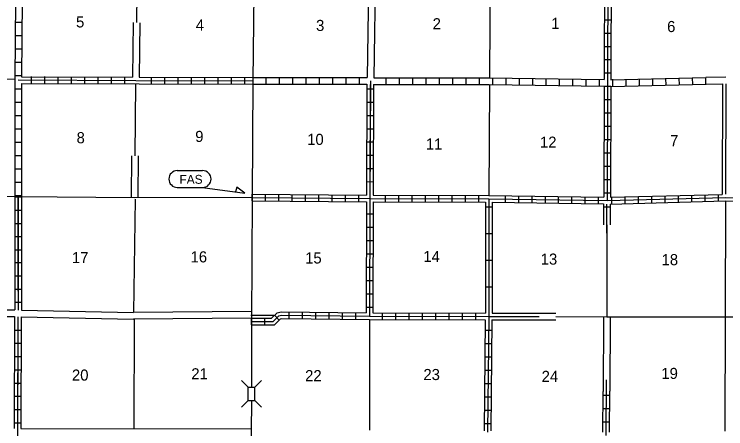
# Model space of a CAD drawing. Extents: x 1317104 to 1899026, y 16348238 to 16787031.
# Drawn here: x 1621851 to 1653890, y 16448336 to 16467009 of the extents above; entities that cross this region are included whole.
import ezdxf

# ---------------------------------------------------------------- set-up
doc = ezdxf.new("R2010")
doc.units = 0
for name, color, linetype in [('L10', 7, 'Continuous'), ('L11', 7, 'Continuous'), ('L13', 7, 'Continuous'), ('L14', 7, 'Continuous'), ('L18', 7, 'Continuous'), ('L21', 7, 'Continuous'), ('L3', 7, 'Continuous'), ('L4', 7, 'Continuous'), ('L8', 7, 'Continuous'), ('L9', 7, 'Continuous')]:
    doc.layers.add(name, color=color, linetype=linetype)

msp = doc.modelspace()

# ---------------------------------------------------------------- linework, layer by layer
at = {"layer": 'L10'}
for p, q in [((1653741, 16463868), (1653725, 16458893)), ((1622151, 16448355), (1632526, 16448330))]:
    msp.add_line(p, q, dxfattribs=at)
for points in [[(1622176, 16453680), (1627225, 16453572)], [(1632534, 16453622), (1627225, 16453572)], [(1622167, 16453380), (1627225, 16453272)], [(1632534, 16453322), (1627225, 16453272)]]:
    msp.add_lwpolyline(points, dxfattribs=at)
at = {"layer": 'L11'}
for p, q in [((1653891, 16464172), (1652999, 16464152)), ((1653008, 16463852), (1653741, 16463868))]:
    msp.add_line(p, q, dxfattribs=at)
for points in [[(1637817, 16469230), (1637750, 16464163)], [(1638117, 16469230), (1638050, 16464147)], [(1627204, 16466633), (1627175, 16464180)], [(1627504, 16466628), (1627475, 16464180)], [(1627125, 16458738), (1627144, 16460626)], [(1627425, 16458738), (1627444, 16460624)], [(1621095, 16453691), (1621876, 16453688)], [(1621096, 16453391), (1621867, 16453388)], [(1643358, 16453238), (1646243, 16453238)], [(1643367, 16453538), (1646242, 16453538)], [(1648384, 16453380), (1648371, 16450022)], [(1648681, 16453372), (1648671, 16450023)]]:
    msp.add_lwpolyline(points, dxfattribs=at)
at = {"layer": 'L13'}
for p, q in [((1627294, 16460625), (1627325, 16463882)), ((1648539, 16457527), (1648533, 16453372)), ((1646242, 16453390), (1648533, 16453379))]:
    msp.add_line(p, q, dxfattribs=at)
for points in [[(1627385, 16469322), (1627354, 16466630)], [(1643275, 16469230), (1643250, 16464138)], [(1611568, 16464072), (1621883, 16464106)], [(1643250, 16463838), (1643225, 16458838)], [(1627292, 16458680), (1627217, 16453580)], [(1653875, 16458597), (1653841, 16448230)], [(1627250, 16453272), (1627230, 16448343)], [(1632500, 16453455), (1633534, 16453447)], [(1637850, 16453263), (1637850, 16448280)], [(1648533, 16453372), (1659157, 16453380)]]:
    msp.add_lwpolyline(points, dxfattribs=at)
at = {"layer": 'L18'}
for p, q in [((1632384, 16450205), (1632084, 16450505)), ((1632684, 16450205), (1632984, 16450505)), ((1632384, 16450205), (1632684, 16450205)), ((1632384, 16449605), (1632384, 16450205)), ((1632684, 16449605), (1632684, 16450205)), ((1632384, 16449605), (1632084, 16449305)), ((1632384, 16449605), (1632684, 16449605)), ((1632684, 16449605), (1632984, 16449305))]:
    msp.add_line(p, q, dxfattribs=at)
at = {"layer": 'L21'}
for p, q in [((1629192, 16459963), (1630334, 16459963)), ((1629192, 16459205), (1630334, 16459205))]:
    msp.add_line(p, q, dxfattribs=at)
msp.add_lwpolyline([(1630334, 16459205), (1632234, 16458955), (1631875, 16459213), (1631817, 16459013)], dxfattribs=at)
for centre, start, end in [((1629194, 16459587), 90.0008, 270.0008), ((1630334, 16459587), 270.0008, 90.0008)]:
    msp.add_arc(centre, 380, start, end, dxfattribs=at)
at = {"layer": 'L3'}
for points in [[(1632717, 16477097), (1632692, 16474597), (1632650, 16469288), (1632600, 16464013), (1632567, 16458747)], [(1632567, 16458747), (1632542, 16453163), (1632534, 16450205)], [(1632534, 16449605), (1632525, 16448180), (1632525, 16442888), (1632542, 16441163)]]:
    msp.add_lwpolyline(points, dxfattribs=at)
at = {"layer": 'L4'}
msp.add_lwpolyline([(1632567, 16458747), (1627275, 16458738), (1622026, 16458780), (1616726, 16458797), (1611393, 16458755), (1606093, 16458722)], dxfattribs=at)
at = {"layer": 'L8'}
for p, q in [((1648425, 16466763), (1648725, 16466763)), ((1621901, 16466647), (1622201, 16466647)), ((1648425, 16466163), (1648725, 16466163)), ((1621901, 16466047), (1622201, 16466047)), ((1621892, 16465447), (1622192, 16465447)), ((1648425, 16465563), (1648725, 16465563)), ((1621892, 16464847), (1622192, 16464847)), ((1648416, 16464963), (1648716, 16464963)), ((1621892, 16464247), (1622192, 16464247)), ((1622634, 16463897), (1622634, 16464197)), ((1623234, 16463897), (1623234, 16464197)), ((1623834, 16463888), (1623834, 16464188)), ((1624434, 16463888), (1624434, 16464188)), ((1625034, 16463888), (1625034, 16464188)), ((1625634, 16463888), (1625634, 16464188)), ((1626234, 16463880), (1626234, 16464180)), ((1626834, 16463880), (1626834, 16464180)), ((1628034, 16463880), (1628034, 16464180)), ((1628634, 16463880), (1628634, 16464180)), ((1629234, 16463872), (1629234, 16464172)), ((1629834, 16463872), (1629834, 16464172)), ((1630434, 16463872), (1630434, 16464172)), ((1631034, 16463872), (1631034, 16464172)), ((1631634, 16463863), (1631634, 16464163)), ((1632234, 16463863), (1632234, 16464163)), ((1633200, 16463863), (1633200, 16464163)), ((1633800, 16463863), (1633800, 16464163)), ((1634400, 16463863), (1634400, 16464163)), ((1635000, 16463863), (1635000, 16464163)), ((1635600, 16463863), (1635600, 16464163)), ((1636200, 16463863), (1636200, 16464163)), ((1636800, 16463863), (1636800, 16464163)), ((1637400, 16463863), (1637400, 16464163)), ((1638600, 16463863), (1638600, 16464163)), ((1639200, 16463855), (1639200, 16464155)), ((1639800, 16463855), (1639800, 16464155)), ((1640400, 16463855), (1640400, 16464155)), ((1641000, 16463847), (1641000, 16464147)), ((1641600, 16463847), (1641600, 16464147)), ((1642200, 16463847), (1642200, 16464147)), ((1642800, 16463838), (1642800, 16464138)), ((1643400, 16463838), (1643400, 16464138)), ((1644000, 16463830), (1644000, 16464130)), ((1648416, 16464363), (1648716, 16464363)), ((1651800, 16463830), (1651791, 16464130)), ((1652400, 16463838), (1652391, 16464138)), ((1652999, 16463843), (1652991, 16464143)), ((1637883, 16463847), (1637867, 16458856)), ((1644600, 16463822), (1644600, 16464122)), ((1645200, 16463813), (1645200, 16464113)), ((1645800, 16463805), (1645800, 16464105)), ((1646400, 16463797), (1646400, 16464097)), ((1647000, 16463788), (1647000, 16464088)), ((1647600, 16463780), (1647600, 16464080)), ((1648200, 16463780), (1648200, 16464080)), ((1648800, 16463780), (1648800, 16464080)), ((1649400, 16463780), (1649400, 16464080)), ((1650000, 16463797), (1650000, 16464097)), ((1650600, 16463805), (1650600, 16464105)), ((1651200, 16463813), (1651191, 16464113)), ((1621884, 16463647), (1622184, 16463647)), ((1638032, 16463628), (1637734, 16463629)), ((1648416, 16463763), (1648716, 16463763)), ((1621884, 16463047), (1622184, 16463047)), ((1638030, 16463031), (1637732, 16463032)), ((1648416, 16463163), (1648716, 16463163)), ((1648408, 16462563), (1648708, 16462563)), ((1648416, 16462563), (1648716, 16462563)), ((1621884, 16462447), (1622184, 16462447)), ((1638028, 16462435), (1637730, 16462436)), ((1648408, 16461963), (1648708, 16461963)), ((1621884, 16461847), (1622184, 16461847)), ((1638026, 16461838), (1637728, 16461839)), ((1621876, 16461247), (1622176, 16461247)), ((1638024, 16461242), (1637726, 16461243)), ((1648408, 16461363), (1648708, 16461363)), ((1621876, 16460647), (1622176, 16460647)), ((1638022, 16460645), (1637724, 16460646)), ((1648408, 16460763), (1648708, 16460763)), ((1621876, 16460047), (1622176, 16460047)), ((1638020, 16460048), (1637722, 16460049)), ((1648408, 16460163), (1648708, 16460163)), ((1621876, 16459447), (1622176, 16459447)), ((1638018, 16459452), (1637720, 16459453)), ((1648400, 16459563), (1648700, 16459563)), ((1621876, 16458847), (1622176, 16458847)), ((1621876, 16458780), (1622175, 16458780)), ((1632567, 16458597), (1632567, 16458897)), ((1633167, 16458597), (1633167, 16458897)), ((1633767, 16458588), (1633767, 16458888)), ((1634367, 16458588), (1634367, 16458888)), ((1634967, 16458580), (1634967, 16458880)), ((1635567, 16458580), (1635567, 16458880)), ((1636167, 16458572), (1636167, 16458872)), ((1636767, 16458572), (1636767, 16458872)), ((1637367, 16458563), (1637367, 16458863)), ((1638567, 16458563), (1638567, 16458863)), ((1639167, 16458555), (1639167, 16458855)), ((1639767, 16458555), (1639767, 16458855)), ((1640367, 16458555), (1640367, 16458855)), ((1640967, 16458547), (1640967, 16458847)), ((1641567, 16458547), (1641567, 16458847)), ((1642167, 16458547), (1642167, 16458847)), ((1642767, 16458538), (1642767, 16458838)), ((1643967, 16458530), (1643967, 16458830)), ((1644567, 16458522), (1644567, 16458822)), ((1645167, 16458513), (1645167, 16458813)), ((1645767, 16458505), (1645767, 16458805)), ((1646366, 16458497), (1646366, 16458797)), ((1646966, 16458488), (1646966, 16458788)), ((1647566, 16458480), (1647566, 16458780)), ((1648166, 16458480), (1648166, 16458780)), ((1648400, 16458963), (1648700, 16458963)), ((1648767, 16458463), (1648758, 16458763)), ((1649366, 16458480), (1649358, 16458780)), ((1649966, 16458497), (1649958, 16458797)), ((1650566, 16458513), (1650558, 16458813)), ((1651166, 16458530), (1651158, 16458830)), ((1651766, 16458547), (1651758, 16458847)), ((1652366, 16458555), (1652358, 16458855)), ((1652966, 16458572), (1652958, 16458872)), ((1653566, 16458588), (1653558, 16458888)), ((1621876, 16458183), (1622175, 16458183)), ((1637717, 16458013), (1638017, 16458013)), ((1621876, 16457587), (1622175, 16457587)), ((1637717, 16457413), (1638017, 16457413)), ((1621876, 16456990), (1622175, 16456990)), ((1637708, 16456813), (1638008, 16456813)), ((1621876, 16456394), (1622175, 16456394)), ((1637708, 16456213), (1638008, 16456213)), ((1621876, 16455825), (1622175, 16455825)), ((1637708, 16455613), (1638008, 16455613)), ((1621876, 16455229), (1622175, 16455229)), ((1637708, 16455013), (1638008, 16455013)), ((1621876, 16454632), (1622175, 16454632)), ((1637700, 16454413), (1638000, 16454413)), ((1621876, 16454036), (1622175, 16454036)), ((1634234, 16453305), (1634234, 16453605)), ((1634834, 16453297), (1634834, 16453597)), ((1635433, 16453288), (1635433, 16453588)), ((1636033, 16453280), (1636033, 16453580)), ((1636633, 16453280), (1636633, 16453580)), ((1637233, 16453272), (1637233, 16453572)), ((1637700, 16453813), (1638000, 16453813)), ((1638433, 16453263), (1638433, 16453563)), ((1639033, 16453263), (1639033, 16453563)), ((1639633, 16453255), (1639633, 16453555)), ((1640233, 16453255), (1640233, 16453555)), ((1640833, 16453255), (1640833, 16453555)), ((1641433, 16453255), (1641433, 16453555)), ((1632542, 16453013), (1632542, 16453313)), ((1633142, 16453022), (1633142, 16453322)), ((1633784, 16453230), (1633567, 16453447)), ((1642033, 16453247), (1642033, 16453547)), ((1642633, 16453247), (1642633, 16453547)), ((1621866, 16452784), (1622164, 16452783)), ((1643058, 16452780), (1643358, 16452780)), ((1621864, 16452188), (1622163, 16452187)), ((1643050, 16452180), (1643350, 16452180)), ((1621862, 16451591), (1622161, 16451590)), ((1643050, 16451580), (1643350, 16451580)), ((1621860, 16450995), (1622159, 16450994)), ((1643042, 16450980), (1643342, 16450980)), ((1621858, 16450398), (1622157, 16450397)), ((1643033, 16450380), (1643333, 16450380)), ((1621857, 16449801), (1622155, 16449800)), ((1643025, 16449780), (1643325, 16449780)), ((1648666, 16449830), (1648366, 16449830)), ((1621855, 16449205), (1622153, 16449204)), ((1643017, 16449180), (1643317, 16449180)), ((1648666, 16449230), (1648366, 16449230)), ((1621853, 16448608), (1622151, 16448607)), ((1643017, 16448580), (1643317, 16448580)), ((1648658, 16448630), (1648358, 16448630))]:
    msp.add_line(p, q, dxfattribs=at)
for points in [[(1621951, 16474489), (1621926, 16469380), (1621883, 16464106)], [(1622218, 16469380), (1622184, 16464188)], [(1648433, 16469164), (1648416, 16464063)], [(1648583, 16469164), (1648550, 16458613)], [(1648733, 16469164), (1648716, 16464055)], [(1622184, 16464188), (1627175, 16464180)], [(1627475, 16464180), (1632600, 16464163)], [(1632600, 16464163), (1637750, 16464163)], [(1638050, 16464147), (1643242, 16464138), (1648416, 16464063)], [(1648716, 16464055), (1652999, 16464152)], [(1621876, 16464106), (1621876, 16458780)], [(1622034, 16464047), (1627325, 16464030), (1632600, 16464013)], [(1622176, 16463888), (1622176, 16458780)], [(1622176, 16463888), (1627475, 16463880)], [(1627475, 16463880), (1632600, 16463863)], [(1632600, 16463863), (1637733, 16463863)], [(1637733, 16463863), (1637717, 16458863)], [(1637900, 16464013), (1637867, 16458563), (1637850, 16453413)], [(1638033, 16463847), (1638017, 16458855)], [(1638033, 16463847), (1643242, 16463838), (1648408, 16463763)], [(1648708, 16463755), (1653008, 16463852)], [(1648408, 16463763), (1648400, 16458763)], [(1648708, 16463755), (1648700, 16458763)], [(1621876, 16458780), (1621876, 16456177)], [(1622026, 16458780), (1622026, 16456177)], [(1622176, 16458780), (1622176, 16456177)], [(1632567, 16458897), (1637717, 16458863)], [(1632567, 16458747), (1637867, 16458713), (1643225, 16458688), (1648550, 16458613), (1653875, 16458747), (1659174, 16458722)], [(1638017, 16458855), (1643225, 16458838), (1648400, 16458763)], [(1648700, 16458763), (1653725, 16458893)], [(1632567, 16458597), (1637708, 16458563)], [(1637708, 16458563), (1637700, 16453563)], [(1638008, 16458555), (1638000, 16453563)], [(1638008, 16458555), (1643075, 16458538)], [(1643375, 16458538), (1648391, 16458463)], [(1648691, 16458455), (1653875, 16458597), (1659174, 16458571)], [(1621876, 16456177), (1621876, 16453688)], [(1622026, 16456177), (1622026, 16453680)], [(1622176, 16456177), (1622176, 16453680)], [(1632542, 16453313), (1633442, 16453322), (1633684, 16453555), (1633867, 16453605), (1637700, 16453563)], [(1638000, 16453563), (1643067, 16453547)], [(1621867, 16453388), (1621851, 16448355)], [(1622017, 16453381), (1622001, 16448355)], [(1622167, 16453380), (1622151, 16448355)], [(1632542, 16453163), (1633509, 16453172), (1633759, 16453422), (1633884, 16453455), (1637850, 16453413), (1643217, 16453397), (1643158, 16448180)], [(1632542, 16453013), (1633575, 16453022), (1633834, 16453288), (1633900, 16453305), (1637850, 16453263), (1643058, 16453247)], [(1643058, 16453247), (1643008, 16448238)], [(1643358, 16453238), (1643308, 16448238)], [(1648508, 16448030), (1648525, 16450538)], [(1648358, 16448180), (1648371, 16450022)], [(1648658, 16448180), (1648671, 16450023)]]:
    msp.add_lwpolyline(points, dxfattribs=at)
at = {"layer": 'L9'}
for p, q in [((1643375, 16458322), (1643075, 16458322)), ((1648392, 16458339), (1648690, 16458338)), ((1643375, 16457122), (1643075, 16457122)), ((1643367, 16455922), (1643067, 16455922)), ((1643367, 16454722), (1643067, 16454722))]:
    msp.add_line(p, q, dxfattribs=at)
for points in [[(1653891, 16463872), (1653875, 16458897)], [(1637881, 16463121), (1637867, 16458863)], [(1622026, 16454536), (1622026, 16458780)], [(1643225, 16458688), (1643217, 16453397), (1645492, 16453388)], [(1643075, 16458538), (1643067, 16453547)], [(1643375, 16458538), (1643367, 16453538)], [(1648391, 16458463), (1648390, 16457527)], [(1648539, 16457145), (1648541, 16458455)], [(1648691, 16458455), (1648689, 16457527)], [(1622014, 16452422), (1622001, 16448205), (1622001, 16443113)]]:
    msp.add_lwpolyline(points, dxfattribs=at)

# ---------------------------------------------------------------- texts
at = {"layer": 'L14'}
for s, p in [('5', (1624634, 16466413)), ('8', (1624659, 16461197)), ('17', (1624450, 16455797)), ('20', (1624450, 16450505))]:
    msp.add_text(s, height=500, rotation=0, dxfattribs=at).set_placement(p)
for s, p in [('4', (1630025, 16466272)), ('3', (1635442, 16466255)), ('2', (1640692, 16466330)), ('1', (1646033, 16466347)), ('6', (1651250, 16466205)), ('9', (1630000, 16461255)), ('10', (1635042, 16461122)), ('7', (1651383, 16461063)), ('11', (1640383, 16460913)), ('12', (1645525, 16460997)), ('16', (1629792, 16455830)), ('15', (1634950, 16455780)), ('14', (1640275, 16455847)), ('13', (1645558, 16455730)), ('18', (1651000, 16455705)), ('21', (1629825, 16450563)), ('23', (1640275, 16450530)), ('19', (1650991, 16450580)), ('22', (1634950, 16450480)), ('24', (1645600, 16450447))]:
    msp.add_text(s, height=500, dxfattribs=at).set_placement(p)
at = {"layer": 'L21'}
msp.add_text('FAS', height=399.9, rotation=0.0008, dxfattribs=at).set_placement((1629292, 16459372))

doc.saveas('drawing.dxf')
